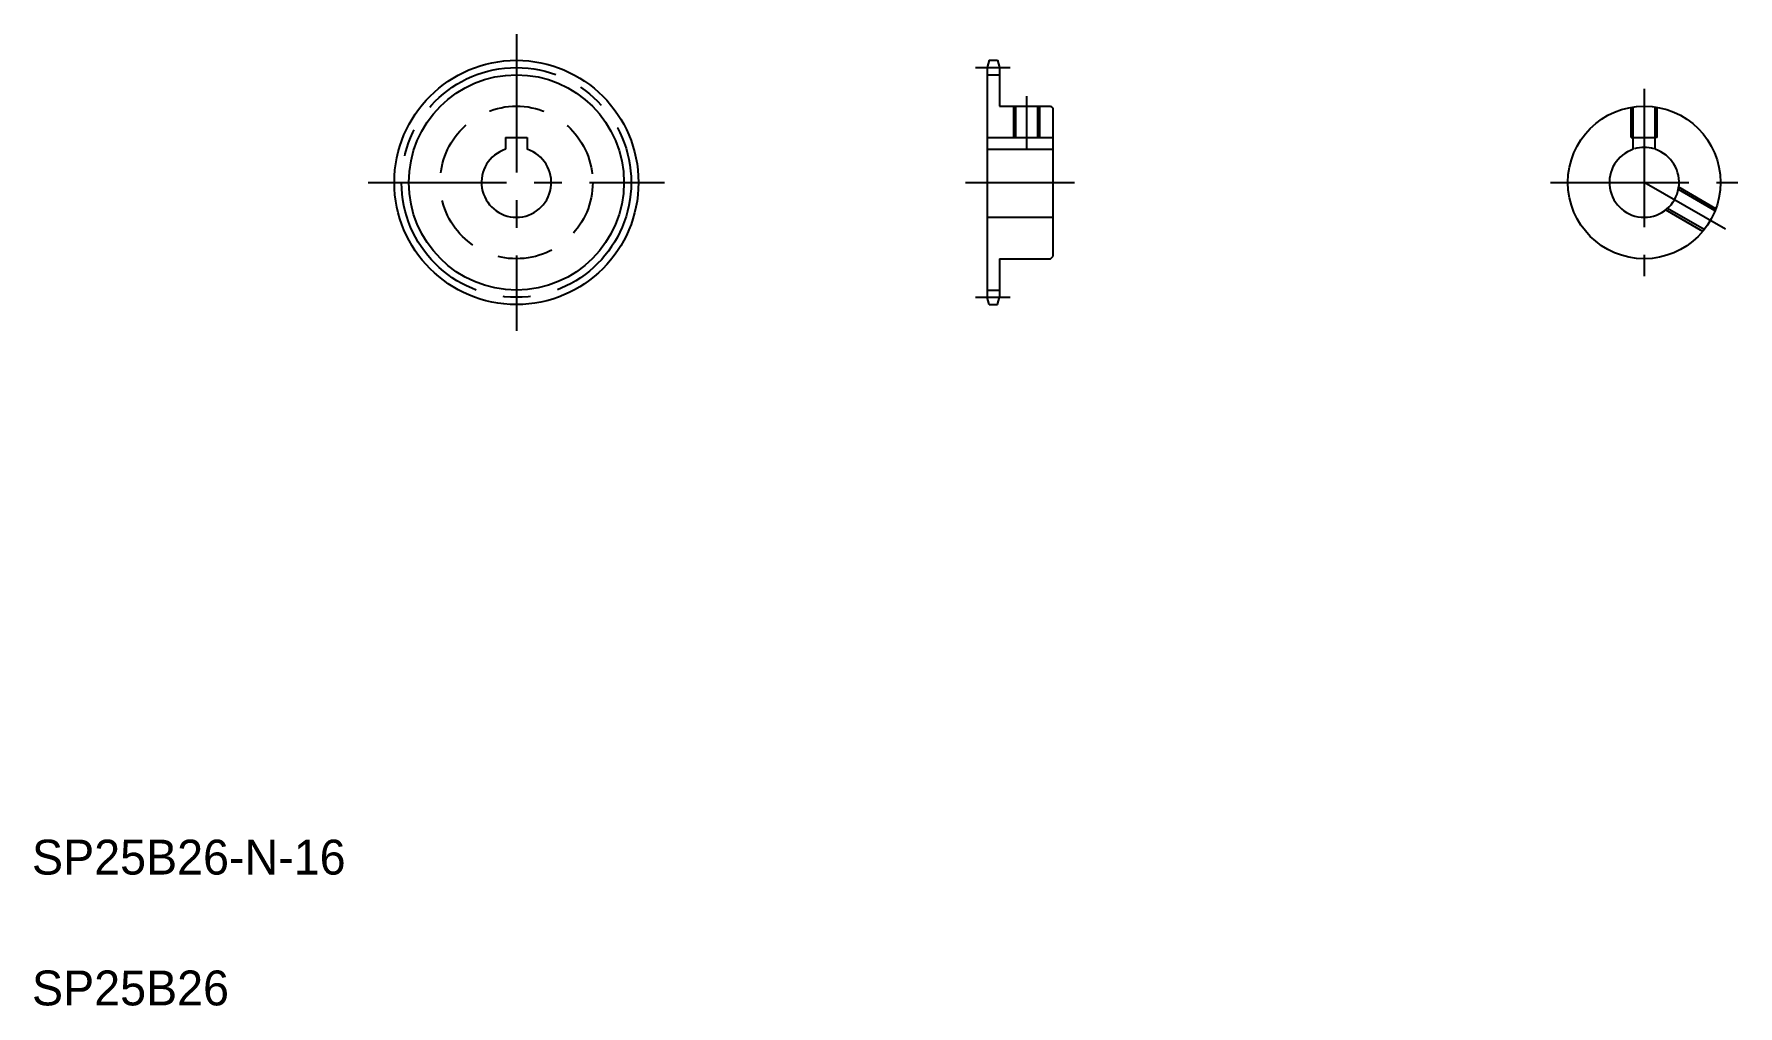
# Model space of a CAD drawing. Extents: x 20 to 411, y 20 to 243.
import ezdxf

# ---------------------------------------------------------------- set-up
doc = ezdxf.new("R2010")
doc.units = 0
doc.linetypes.add('CENTER', pattern=[50.8, 31.75, -6.35, 6.35, -6.35])
doc.linetypes.add('DASHED', pattern=[19.05, 12.7, -6.35])
doc.layers.get('0').update_dxf_attribs({"linetype": 'CONTINUOUS'})
doc.layers.add('CENTER', color=1, linetype='CENTER')

msp = doc.modelspace()

# ---------------------------------------------------------------- linework, layer by layer
at = {"color": 7, "linetype": 'CONTINUOUS'}
for p, q in [((239.61, 236.71), (239.17, 235.05)), ((239.17, 235.05), (239.17, 182.37)), ((239.61, 236.71), (241.52, 236.71)), ((241.52, 236.71), (241.97, 235.05)), ((241.97, 235.05), (241.97, 226.21)), ((239.17, 233.39), (241.97, 233.39)), ((241.97, 226.21), (253.67, 226.21)), ((245.67, 226.21), (245.67, 219.01)), ((250.67, 226.21), (250.67, 219.01)), ((253.67, 226.21), (254.17, 225.71)), ((254.17, 225.71), (254.17, 191.71)), ((128.64, 219.01), (128.64, 216.31)), ((128.64, 219.01), (133.64, 219.01)), ((133.64, 219.01), (133.64, 216.31)), ((239.17, 219.01), (254.17, 219.01)), ((387.38, 219.01), (392.38, 219.01)), ((387.38, 216.31), (387.38, 219.01)), ((392.38, 216.31), (392.38, 219.01)), ((239.17, 216.31), (254.17, 216.31)), ((239.17, 200.71), (254.17, 200.71)), ((253.67, 191.21), (254.17, 191.71)), ((241.97, 191.21), (253.67, 191.21)), ((241.97, 191.21), (241.97, 182.37)), ((241.97, 189), (241.97, 189)), ((239.17, 184.03), (241.97, 184.03)), ((241.97, 186.79), (241.97, 186.79)), ((239.61, 180.71), (239.17, 182.37)), ((239.61, 180.71), (241.52, 180.71)), ((241.52, 180.71), (241.97, 182.37))]:
    msp.add_line(p, q, dxfattribs=at)
at = {"color": 3, "linetype": 'CONTINUOUS'}
for p, q in [((245.17, 226.21), (245.17, 219.01)), ((251.17, 226.21), (251.17, 219.01))]:
    msp.add_line(p, q, dxfattribs=at)
at = {"color": 3, "linetype": 'DASHED'}
for p, q in [((386.88, 219.01), (386.88, 225.95)), ((387.38, 219.01), (387.38, 226.03)), ((392.38, 219.01), (392.38, 226.03)), ((392.88, 219.01), (392.88, 225.95)), ((386.88, 219.01), (387.38, 219.01)), ((392.88, 219.01), (392.38, 219.01)), ((406.31, 202.69), (397.8, 207.6)), ((406.13, 202.21), (397.71, 207.07)), ((403.31, 197.49), (394.8, 202.4)), ((403.63, 197.88), (395.21, 202.74))]:
    msp.add_line(p, q, dxfattribs=at)
at = {"color": 7, "linetype": 'CONTINUOUS'}
for centre, radius in [((131.14, 208.71), 28), ((389.88, 208.71), 17.5)]:
    msp.add_circle(centre, radius, dxfattribs=at)
at = {"color": 3, "linetype": 'CONTINUOUS'}
msp.add_circle((131.14, 208.71), 24.68, dxfattribs=at)
at = {"color": 3, "linetype": 'DASHED'}
msp.add_circle((131.14, 208.71), 17.5, dxfattribs=at)
at = {"color": 7, "linetype": 'CONTINUOUS'}
for centre in [(131.14, 208.71), (389.88, 208.71)]:
    msp.add_arc(centre, 8, 108.21, 71.79, dxfattribs=at)
at = {"color": 3, "linetype": 'CONTINUOUS'}
msp.add_arc((389.88, 208.71), 8, 74.038, 105.962, dxfattribs=at)
at = {"layer": 'CENTER', "color": 1, "linetype": 'CENTER'}
for p, q in [((131.14, 242.73), (131.14, 174.69)), ((236.49, 235.05), (244.39, 235.05)), ((248.17, 228.51), (248.17, 216.4)), ((389.88, 230.21), (389.88, 187.21)), ((97.12, 208.71), (165.15, 208.71)), ((234.17, 208.71), (259.17, 208.71)), ((368.38, 208.71), (411.38, 208.71)), ((408.5, 197.96), (389.88, 208.71)), ((236.49, 182.37), (244.39, 182.37))]:
    msp.add_line(p, q, dxfattribs=at)
msp.add_circle((131.14, 208.71), 26.34, dxfattribs=at)

# ---------------------------------------------------------------- texts
at = {"color": 7, "linetype": 'CONTINUOUS'}
for s, p in [('SP25B26-N-16', (20, 50)), ('SP25B26', (20, 20))]:
    msp.add_text(s, height=8, dxfattribs=at).set_placement(p)

doc.saveas('drawing.dxf')
